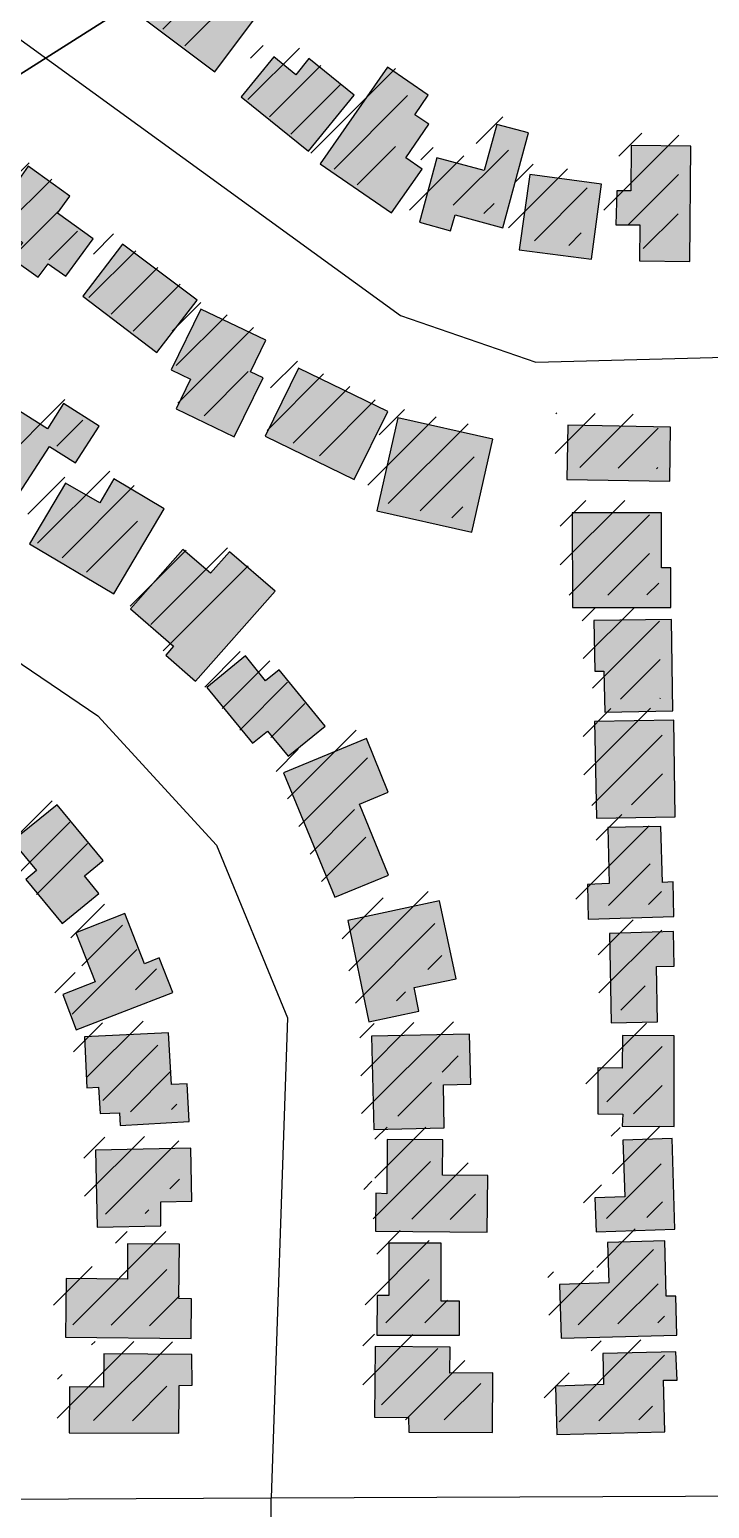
# Model space of a CAD drawing. Extents: x 6438959 to 7279357, y 1424492 to 2039161.
# Drawn here: x 6784901 to 6785293, y 1741777 to 1742631 of the extents above; entities that cross this region are included whole.
import ezdxf

# ---------------------------------------------------------------- set-up
doc = ezdxf.new("R2010")
doc.units = 21
for name, color, linetype in [('BUILDINGS', 9, 'Continuous'), ('CL_LOCAL', 4, 'Continuous'), ('CONTOUR_MAJOR', 92, 'Continuous')]:
    doc.layers.add(name, color=color, linetype=linetype)

msp = doc.modelspace()

# ---------------------------------------------------------------- hatches: boundary and pattern name
at = {"layer": 'BUILDINGS_HATCH'}
for points in [[(6785017.93, 1742672.02), (6785002.02, 1742683.91), (6784966.67, 1742637.01), (6785007.63, 1742606.4), (6785034.58, 1742642.3), (6785018.67, 1742654.19), (6785008.52, 1742640.63), (6784999.39, 1742647.48)], [(6785061.76, 1742614.12), (6785054.22, 1742604.59), (6785041.54, 1742615.05), (6785022.69, 1742591.95), (6785061.61, 1742560.59), (6785088, 1742592.85)], [(6785130.76, 1742592.84), (6785107.2, 1742609.03), (6785068.4, 1742553.37), (6785109.64, 1742524.94), (6785127.3, 1742550.2), (6785117.88, 1742556.68), (6785131.19, 1742576.09), (6785122.95, 1742581.48)], [(6785125.8, 1742519.61), (6785143.7, 1742514.65), (6785146.27, 1742523.78), (6785173.86, 1742516.36), (6785188.64, 1742571.1), (6785170.44, 1742576.05), (6785163.05, 1742549.4), (6785135.74, 1742556.83)], [(6785282.44, 1742563.49), (6785247.87, 1742563.93), (6785247.79, 1742537.71), (6785239.59, 1742537.65), (6785239.17, 1742517.98), (6785252.93, 1742518.09), (6785252.81, 1742497.34), (6785281.81, 1742496.85)], [(6784896.54, 1742507.91), (6784890.17, 1742498.75), (6784905.49, 1742487.95), (6784911.29, 1742495.65), (6784921.6, 1742488.45), (6784937.24, 1742510.06), (6784916.62, 1742524.82), (6784923.86, 1742534.71), (6784899.7, 1742551.99), (6784877.98, 1742521.23)], [(6785230.77, 1742541.58), (6785189.43, 1742547.07), (6785183.34, 1742503.69), (6785224.97, 1742498.2)], [(6784974.09, 1742444.45), (6784997.28, 1742474.5), (6784954.25, 1742506.92), (6784931.36, 1742476.88)], [(6785035.43, 1742429.66), (6785028.08, 1742433.24), (6785037.01, 1742451.52), (6784999.37, 1742469.42), (6784982.38, 1742434.32), (6784993.55, 1742428.95), (6784985.2, 1742411.77), (6785018.72, 1742395.66)], [(6785107.36, 1742410.22), (6785055.89, 1742435.29), (6785036.59, 1742396.17), (6785088.05, 1742371.1)], [(6784852.85, 1742369.91), (6784885.53, 1742349.06), (6784912.15, 1742390.06), (6784927.16, 1742380.71), (6784940.76, 1742401.94), (6784920.15, 1742414.88), (6784910.89, 1742400.24), (6784883.8, 1742417.5)], [(6785168.12, 1742394.33), (6785113.24, 1742406.63), (6785101.08, 1742353), (6785155.96, 1742340.7)], [(6785210.78, 1742371.01), (6785270.25, 1742370.04), (6785270.58, 1742401.35), (6785211.4, 1742402.33)], [(6784978.34, 1742354.18), (6784949.21, 1742371.43), (6784941.12, 1742357.52), (6784921.4, 1742369.01), (6784900.6, 1742333.89), (6784949.16, 1742305.15)], [(6785265.42, 1742351.79), (6785213.87, 1742351.73), (6785214.02, 1742297.12), (6785270.84, 1742297.22), (6785270.95, 1742320.16), (6785265.38, 1742320.11)], [(6784958.9, 1742296.49), (6784983.68, 1742274.85), (6784979.33, 1742269.72), (6784996.44, 1742254.56), (6785042.29, 1742306.64), (6785016.04, 1742329.37), (6785005.01, 1742316.9), (6784989.08, 1742330.6)], [(6785271.19, 1742290.3), (6785226.38, 1742289.57), (6785226.91, 1742260.45), (6785232.19, 1742260.49), (6785232.67, 1742236.83), (6785271.92, 1742237.51)], [(6785029.24, 1742218.78), (6785037.97, 1742225.77), (6785049.81, 1742211.3), (6785071.34, 1742228.59), (6785044.72, 1742261.15), (6785036.86, 1742254.89), (6785025.32, 1742269.36), (6785002.91, 1742250.97)], [(6785272.55, 1742232.05), (6785226.86, 1742231.32), (6785227.9, 1742175.61), (6785273.29, 1742176.35)], [(6785076.83, 1742129.96), (6785107.78, 1742142.59), (6785091.04, 1742183.6), (6785107.68, 1742190.65), (6785095.13, 1742221.5), (6785047.25, 1742201.81)], [(6784919.37, 1742114.84), (6784940.61, 1742132.13), (6784932.33, 1742142.25), (6784943.09, 1742151.08), (6784916.47, 1742183.27), (6784890.57, 1742162.3), (6784904.47, 1742145.3), (6784898.37, 1742140.16)], [(6785235.24, 1742137.8), (6785222.64, 1742137.34), (6785223.1, 1742117.31), (6785272.59, 1742118.81), (6785272.14, 1742138.83), (6785265.99, 1742138.42), (6785265.14, 1742170.82), (6785234.39, 1742170.2)], [(6785084.27, 1742116.55), (6785096.46, 1742058.02), (6785125.41, 1742064.08), (6785122.66, 1742077.9), (6785146.93, 1742082.83), (6785137.19, 1742127.9)], [(6784983.26, 1742074.94), (6784975.48, 1742094.91), (6784967.01, 1742091.56), (6784955.64, 1742120.6), (6784927.32, 1742109.44), (6784938.39, 1742081.13), (6784919.7, 1742073.7), (6784927.49, 1742053.37)], [(6785272.37, 1742110.07), (6785235.47, 1742109.04), (6785236.48, 1742057.34), (6785263.13, 1742057.92), (6785262.57, 1742089.96), (6785272.83, 1742090.05)], [(6784932.2, 1742049.4), (6784933.62, 1742019.92), (6784940.35, 1742020.34), (6784941.35, 1742005.05), (6784952.48, 1742005.51), (6784952.83, 1741998.23), (6784992.65, 1742000.37), (6784991.59, 1742022.21), (6784982.52, 1742021.77), (6784980.81, 1742051.62)], [(6785154.52, 1742050.85), (6785097.99, 1742049.66), (6785099.31, 1741995.78), (6785140.02, 1741996.84), (6785139.52, 1742021.6), (6785155.34, 1742022.09)], [(6785228.71, 1742004.85), (6785243.06, 1742004.6), (6785242.82, 1741997.68), (6785272.7, 1741997.56), (6785272.86, 1742049.99), (6785242.98, 1742050.11), (6785242.84, 1742031.18), (6785228.78, 1742031.43)], [(6784993.65, 1741985.09), (6784938.6, 1741983.91), (6784939.54, 1741939.5), (6784976.45, 1741940.16), (6784976.33, 1741954), (6784994.2, 1741954.51)], [(6785164.82, 1741936.6), (6785165.14, 1741969.37), (6785139.07, 1741969.52), (6785139.19, 1741989.92), (6785106.97, 1741990.02), (6785106.94, 1741958.7), (6785100.49, 1741959.01), (6785100.37, 1741937.16)], [(6785273.19, 1741938.21), (6785271.59, 1741990.63), (6785243.18, 1741989.67), (6785244.33, 1741956.91), (6785227.05, 1741956.4), (6785227.8, 1741936.75)], [(6784921.62, 1741909.86), (6784921.31, 1741875.99), (6784993.96, 1741875.12), (6784994.07, 1741898.07), (6784986.75, 1741898.37), (6784987.08, 1741929.69), (6784957.2, 1741929.81), (6784957.07, 1741909.42)], [(6785138.22, 1741930.19), (6785108.05, 1741930.31), (6785108, 1741900.09), (6785101.26, 1741900.03), (6785101.16, 1741877.09), (6785148.9, 1741877.12), (6785148.74, 1741896.78), (6785138.2, 1741896.69)], [(6785206.66, 1741906.35), (6785207.5, 1741875.41), (6785274.27, 1741877.05), (6785273.79, 1741899.62), (6785268.23, 1741899.57), (6785267.38, 1741931.61), (6785234.29, 1741930.61), (6785235.07, 1741907.31)], [(6784994.33, 1741866.02), (6784943.36, 1741866.34), (6784943.23, 1741847.04), (6784923.6, 1741847.24), (6784923.52, 1741820.66), (6784986.79, 1741820.45), (6784986.86, 1741848.12), (6784994.48, 1741848.18)], [(6785119.48, 1741821.16), (6785167.81, 1741820.83), (6785168.12, 1741855.43), (6785143.22, 1741855.22), (6785143.39, 1741870.15), (6785100.04, 1741870.53), (6785099.78, 1741829.74), (6785119.41, 1741829.54)], [(6785266.57, 1741851.13), (6785274.48, 1741851.19), (6785273.76, 1741867.57), (6785231.59, 1741866.5), (6785232.03, 1741848.66), (6785204.21, 1741847.71), (6785205.02, 1741819.68), (6785267.4, 1741821.28)]]:
    msp.add_hatch(color=251, dxfattribs=at).paths.add_polyline_path(points)
at = {"layer": 'BUILDINGS_SHADOW'}
h = msp.add_hatch(dxfattribs=at)
h.set_pattern_fill('ANSI31', scale=5)
h.paths.add_polyline_path([(6785010.99, 1742679.22), (6784995.08, 1742691.11), (6784959.73, 1742644.21), (6785000.69, 1742613.6), (6785027.64, 1742649.5), (6785011.72, 1742661.39), (6785001.58, 1742647.83), (6784992.45, 1742654.67)])
h = msp.add_hatch(dxfattribs=at)
h.set_pattern_fill('ANSI31', scale=5)
h.paths.add_polyline_path([(6785054.82, 1742621.32), (6785047.28, 1742611.79), (6785034.6, 1742622.25), (6785015.75, 1742599.15), (6785054.67, 1742567.79), (6785081.06, 1742600.05)])
h = msp.add_hatch(dxfattribs=at)
h.set_pattern_fill('ANSI31', scale=5)
h.paths.add_polyline_path([(6785123.82, 1742600.03), (6785100.26, 1742616.23), (6785061.46, 1742560.56), (6785102.7, 1742532.13), (6785120.36, 1742557.4), (6785110.94, 1742563.88), (6785124.25, 1742583.29), (6785116.01, 1742588.68)])
h = msp.add_hatch(dxfattribs=at)
h.set_pattern_fill('ANSI31', scale=5)
h.paths.add_polyline_path([(6785118.85, 1742526.8), (6785136.76, 1742521.85), (6785139.32, 1742530.98), (6785166.92, 1742523.56), (6785181.7, 1742578.29), (6785163.5, 1742583.24), (6785156.1, 1742556.6), (6785128.8, 1742564.03)])
h = msp.add_hatch(dxfattribs=at)
h.set_pattern_fill('ANSI31', scale=5)
h.paths.add_polyline_path([(6785275.5, 1742570.68), (6785240.93, 1742571.13), (6785240.85, 1742544.91), (6785232.65, 1742544.85), (6785232.22, 1742525.18), (6785245.99, 1742525.29), (6785245.87, 1742504.54), (6785274.87, 1742504.04)])
h = msp.add_hatch(dxfattribs=at)
h.set_pattern_fill('ANSI31', scale=5)
h.paths.add_polyline_path([(6784889.6, 1742515.11), (6784883.23, 1742505.95), (6784898.55, 1742495.15), (6784904.35, 1742502.85), (6784914.66, 1742495.65), (6784930.3, 1742517.26), (6784909.67, 1742532.02), (6784916.92, 1742541.91), (6784892.76, 1742559.19), (6784871.04, 1742528.43)])
h = msp.add_hatch(dxfattribs=at)
h.set_pattern_fill('ANSI31', scale=5)
h.paths.add_polyline_path([(6785223.83, 1742548.78), (6785182.48, 1742554.27), (6785176.39, 1742510.89), (6785218.03, 1742505.4)])
h = msp.add_hatch(dxfattribs=at)
h.set_pattern_fill('ANSI31', scale=5)
h.paths.add_polyline_path([(6784967.15, 1742451.65), (6784990.34, 1742481.7), (6784947.31, 1742514.12), (6784924.42, 1742484.07)])
h = msp.add_hatch(dxfattribs=at)
h.set_pattern_fill('ANSI31', scale=5)
h.paths.add_polyline_path([(6785028.49, 1742436.86), (6785021.14, 1742440.44), (6785030.07, 1742458.72), (6784992.43, 1742476.62), (6784975.44, 1742441.52), (6784986.61, 1742436.15), (6784978.26, 1742418.97), (6785011.78, 1742402.86)])
h = msp.add_hatch(dxfattribs=at)
h.set_pattern_fill('ANSI31', scale=5)
h.paths.add_polyline_path([(6785100.41, 1742417.42), (6785048.95, 1742442.49), (6785029.64, 1742403.37), (6785081.11, 1742378.3)])
h = msp.add_hatch(dxfattribs=at)
h.set_pattern_fill('ANSI31', scale=5)
h.paths.add_polyline_path([(6784845.91, 1742377.11), (6784878.59, 1742356.26), (6784905.21, 1742397.26), (6784920.22, 1742387.91), (6784933.81, 1742409.14), (6784913.21, 1742422.08), (6784903.95, 1742407.44), (6784876.86, 1742424.7)])
h = msp.add_hatch(dxfattribs=at)
h.set_pattern_fill('ANSI31', scale=5)
h.paths.add_polyline_path([(6785161.18, 1742401.53), (6785106.3, 1742413.82), (6785094.14, 1742360.2), (6785149.02, 1742347.9)])
h = msp.add_hatch(dxfattribs=at)
h.set_pattern_fill('ANSI31', scale=5)
h.paths.add_polyline_path([(6785203.84, 1742378.21), (6785263.31, 1742377.24), (6785263.64, 1742408.55), (6785204.46, 1742409.53)])
h = msp.add_hatch(dxfattribs=at)
h.set_pattern_fill('ANSI31', scale=5)
h.paths.add_polyline_path([(6784971.4, 1742361.38), (6784942.26, 1742378.62), (6784934.18, 1742364.72), (6784914.46, 1742376.21), (6784893.65, 1742341.09), (6784942.22, 1742312.35)])
h = msp.add_hatch(dxfattribs=at)
h.set_pattern_fill('ANSI31', scale=5)
h.paths.add_polyline_path([(6785258.48, 1742358.99), (6785206.93, 1742358.93), (6785207.08, 1742304.32), (6785263.9, 1742304.42), (6785264.01, 1742327.36), (6785258.44, 1742327.31)])
h = msp.add_hatch(dxfattribs=at)
h.set_pattern_fill('ANSI31', scale=5)
h.paths.add_polyline_path([(6784951.96, 1742303.69), (6784976.74, 1742282.05), (6784972.38, 1742276.91), (6784989.5, 1742261.76), (6785035.35, 1742313.84), (6785009.1, 1742336.57), (6784998.07, 1742324.1), (6784982.14, 1742337.8)])
h = msp.add_hatch(dxfattribs=at)
h.set_pattern_fill('ANSI31', scale=5)
h.paths.add_polyline_path([(6785264.25, 1742297.5), (6785219.44, 1742296.77), (6785219.97, 1742267.64), (6785225.24, 1742267.69), (6785225.73, 1742244.02), (6785264.97, 1742244.71)])
h = msp.add_hatch(dxfattribs=at)
h.set_pattern_fill('ANSI31', scale=5)
h.paths.add_polyline_path([(6785022.3, 1742225.98), (6785031.03, 1742232.97), (6785042.87, 1742218.5), (6785064.4, 1742235.79), (6785037.77, 1742268.34), (6785029.92, 1742262.09), (6785018.37, 1742276.56), (6784995.97, 1742258.17)])
h = msp.add_hatch(dxfattribs=at)
h.set_pattern_fill('ANSI31', scale=5)
h.paths.add_polyline_path([(6785265.61, 1742239.25), (6785219.92, 1742238.51), (6785220.96, 1742182.81), (6785266.35, 1742183.55)])
h = msp.add_hatch(dxfattribs=at)
h.set_pattern_fill('ANSI31', scale=5)
h.paths.add_polyline_path([(6785069.89, 1742137.16), (6785100.84, 1742149.79), (6785084.1, 1742190.8), (6785100.74, 1742197.85), (6785088.19, 1742228.7), (6785040.31, 1742209.01)])
h = msp.add_hatch(dxfattribs=at)
h.set_pattern_fill('ANSI31', scale=5)
h.paths.add_polyline_path([(6784912.43, 1742122.04), (6784933.67, 1742139.32), (6784925.39, 1742149.45), (6784936.15, 1742158.28), (6784909.53, 1742190.47), (6784883.63, 1742169.5), (6784897.53, 1742152.5), (6784891.42, 1742147.35)])
h = msp.add_hatch(dxfattribs=at)
h.set_pattern_fill('ANSI31', scale=5)
h.paths.add_polyline_path([(6785228.3, 1742145), (6785215.7, 1742144.54), (6785216.16, 1742124.51), (6785265.65, 1742126.01), (6785265.19, 1742146.03), (6785259.05, 1742145.62), (6785258.2, 1742178.02), (6785227.44, 1742177.4)])
h = msp.add_hatch(dxfattribs=at)
h.set_pattern_fill('ANSI31', scale=5)
h.paths.add_polyline_path([(6785077.32, 1742123.74), (6785089.52, 1742065.22), (6785118.47, 1742071.28), (6785115.72, 1742085.1), (6785139.99, 1742090.03), (6785130.25, 1742135.1)])
h = msp.add_hatch(dxfattribs=at)
h.set_pattern_fill('ANSI31', scale=5)
h.paths.add_polyline_path([(6784976.31, 1742082.14), (6784968.54, 1742102.1), (6784960.07, 1742098.76), (6784948.7, 1742127.79), (6784920.38, 1742116.64), (6784931.45, 1742088.33), (6784912.76, 1742080.89), (6784920.54, 1742060.57)])
h = msp.add_hatch(dxfattribs=at)
h.set_pattern_fill('ANSI31', scale=5)
h.paths.add_polyline_path([(6785265.43, 1742117.27), (6785228.53, 1742116.24), (6785229.54, 1742064.54), (6785256.19, 1742065.12), (6785255.63, 1742097.16), (6785265.88, 1742097.25)])
h = msp.add_hatch(dxfattribs=at)
h.set_pattern_fill('ANSI31', scale=5)
h.paths.add_polyline_path([(6784925.26, 1742056.6), (6784926.67, 1742027.12), (6784933.41, 1742027.54), (6784934.41, 1742012.25), (6784945.54, 1742012.71), (6784945.89, 1742005.43), (6784985.71, 1742007.57), (6784984.65, 1742029.41), (6784975.58, 1742028.97), (6784973.87, 1742058.82)])
h = msp.add_hatch(dxfattribs=at)
h.set_pattern_fill('ANSI31', scale=5)
h.paths.add_polyline_path([(6785147.57, 1742058.05), (6785091.05, 1742056.86), (6785092.37, 1742002.98), (6785133.08, 1742004.04), (6785132.58, 1742028.79), (6785148.39, 1742029.29)])
h = msp.add_hatch(dxfattribs=at)
h.set_pattern_fill('ANSI31', scale=5)
h.paths.add_polyline_path([(6785221.76, 1742012.04), (6785236.12, 1742011.8), (6785235.88, 1742004.88), (6785265.76, 1742004.76), (6785265.92, 1742057.19), (6785236.04, 1742057.31), (6785235.9, 1742038.38), (6785221.84, 1742038.63)])
h = msp.add_hatch(dxfattribs=at)
h.set_pattern_fill('ANSI31', scale=5)
h.paths.add_polyline_path([(6785157.88, 1741943.8), (6785158.2, 1741976.57), (6785132.13, 1741976.72), (6785132.25, 1741997.11), (6785100.03, 1741997.21), (6785099.99, 1741965.9), (6785093.55, 1741966.21), (6785093.43, 1741944.36)])
h = msp.add_hatch(dxfattribs=at)
h.set_pattern_fill('ANSI31', scale=5)
h.paths.add_polyline_path([(6785266.24, 1741945.41), (6785264.65, 1741997.83), (6785236.24, 1741996.87), (6785237.39, 1741964.11), (6785220.11, 1741963.6), (6785220.85, 1741943.95)])
h = msp.add_hatch(dxfattribs=at)
h.set_pattern_fill('ANSI31', scale=5)
h.paths.add_polyline_path([(6784986.71, 1741992.29), (6784931.65, 1741991.11), (6784932.6, 1741946.69), (6784969.5, 1741947.36), (6784969.39, 1741961.19), (6784987.26, 1741961.7)])
h = msp.add_hatch(dxfattribs=at)
h.set_pattern_fill('ANSI31', scale=5)
h.paths.add_polyline_path([(6784914.68, 1741917.05), (6784914.37, 1741883.19), (6784987.02, 1741882.32), (6784987.13, 1741905.26), (6784979.8, 1741905.57), (6784980.13, 1741936.89), (6784950.26, 1741937.01), (6784950.13, 1741916.61)])
h = msp.add_hatch(dxfattribs=at)
h.set_pattern_fill('ANSI31', scale=5)
h.paths.add_polyline_path([(6785131.28, 1741937.39), (6785101.1, 1741937.51), (6785101.06, 1741907.28), (6785094.32, 1741907.23), (6785094.21, 1741884.29), (6785141.96, 1741884.31), (6785141.8, 1741903.98), (6785131.26, 1741903.89)])
h = msp.add_hatch(dxfattribs=at)
h.set_pattern_fill('ANSI31', scale=5)
h.paths.add_polyline_path([(6785199.72, 1741913.55), (6785200.56, 1741882.61), (6785267.33, 1741884.24), (6785266.85, 1741906.82), (6785261.29, 1741906.77), (6785260.44, 1741938.81), (6785227.35, 1741937.81), (6785228.12, 1741914.51)])
h = msp.add_hatch(dxfattribs=at)
h.set_pattern_fill('ANSI31', scale=5)
h.paths.add_polyline_path([(6785112.54, 1741828.36), (6785160.87, 1741828.03), (6785161.18, 1741862.62), (6785136.28, 1741862.42), (6785136.45, 1741877.35), (6785093.1, 1741877.73), (6785092.84, 1741836.94), (6785112.47, 1741836.74)])
h = msp.add_hatch(dxfattribs=at)
h.set_pattern_fill('ANSI31', scale=5)
h.paths.add_polyline_path([(6785259.63, 1741858.33), (6785267.54, 1741858.39), (6785266.82, 1741874.77), (6785224.65, 1741873.7), (6785225.09, 1741855.86), (6785197.27, 1741854.91), (6785198.08, 1741826.88), (6785260.46, 1741828.48)])
h = msp.add_hatch(dxfattribs=at)
h.set_pattern_fill('ANSI31', scale=5)
h.paths.add_polyline_path([(6784987.39, 1741873.22), (6784936.42, 1741873.54), (6784936.28, 1741854.24), (6784916.66, 1741854.44), (6784916.58, 1741827.86), (6784979.85, 1741827.65), (6784979.92, 1741855.32), (6784987.54, 1741855.38)])

# ---------------------------------------------------------------- linework, layer by layer
at = {"layer": 'BUILDINGS'}
for points in [[(6785017.93, 1742672.02), (6785002.02, 1742683.91), (6784966.67, 1742637.01), (6785007.63, 1742606.4), (6785034.58, 1742642.3), (6785018.67, 1742654.19), (6785008.52, 1742640.63), (6784999.39, 1742647.48), (6785017.93, 1742672.02)], [(6785061.76, 1742614.12), (6785054.22, 1742604.59), (6785041.54, 1742615.05), (6785022.69, 1742591.95), (6785061.61, 1742560.59), (6785088, 1742592.85), (6785061.76, 1742614.12)], [(6785130.76, 1742592.84), (6785107.2, 1742609.03), (6785068.4, 1742553.37), (6785109.64, 1742524.94), (6785127.3, 1742550.2), (6785117.88, 1742556.68), (6785131.19, 1742576.09), (6785122.95, 1742581.48), (6785130.76, 1742592.84)], [(6785125.8, 1742519.61), (6785143.7, 1742514.65), (6785146.27, 1742523.78), (6785173.86, 1742516.36), (6785188.64, 1742571.1), (6785170.44, 1742576.05), (6785163.05, 1742549.4), (6785135.74, 1742556.83), (6785125.8, 1742519.61)], [(6785282.44, 1742563.49), (6785247.87, 1742563.93), (6785247.79, 1742537.71), (6785239.59, 1742537.65), (6785239.17, 1742517.98), (6785252.93, 1742518.09), (6785252.81, 1742497.34), (6785281.81, 1742496.85), (6785282.44, 1742563.49)], [(6784896.54, 1742507.91), (6784890.17, 1742498.75), (6784905.49, 1742487.95), (6784911.29, 1742495.65), (6784921.6, 1742488.45), (6784937.24, 1742510.06), (6784916.62, 1742524.82), (6784923.86, 1742534.71), (6784899.7, 1742551.99), (6784877.98, 1742521.23), (6784896.54, 1742507.91)], [(6785230.77, 1742541.58), (6785189.43, 1742547.07), (6785183.34, 1742503.69), (6785224.97, 1742498.2), (6785230.77, 1742541.58)], [(6784974.09, 1742444.45), (6784997.28, 1742474.5), (6784954.25, 1742506.92), (6784931.36, 1742476.88), (6784974.09, 1742444.45)], [(6785035.43, 1742429.66), (6785028.08, 1742433.24), (6785037.01, 1742451.52), (6784999.37, 1742469.42), (6784982.38, 1742434.32), (6784993.55, 1742428.95), (6784985.2, 1742411.77), (6785018.72, 1742395.66), (6785035.43, 1742429.66)], [(6785107.36, 1742410.22), (6785055.89, 1742435.29), (6785036.59, 1742396.17), (6785088.05, 1742371.1), (6785107.36, 1742410.22)], [(6784852.85, 1742369.91), (6784885.53, 1742349.06), (6784912.15, 1742390.06), (6784927.16, 1742380.71), (6784940.76, 1742401.94), (6784920.15, 1742414.88), (6784910.89, 1742400.24), (6784883.8, 1742417.5), (6784852.85, 1742369.91)], [(6785168.12, 1742394.33), (6785113.24, 1742406.63), (6785101.08, 1742353), (6785155.96, 1742340.7), (6785168.12, 1742394.33)], [(6785210.78, 1742371.01), (6785270.25, 1742370.04), (6785270.58, 1742401.35), (6785211.4, 1742402.33), (6785210.78, 1742371.01)], [(6784978.34, 1742354.18), (6784949.21, 1742371.43), (6784941.12, 1742357.52), (6784921.4, 1742369.01), (6784900.6, 1742333.89), (6784949.16, 1742305.15), (6784978.34, 1742354.18)], [(6785265.42, 1742351.79), (6785213.87, 1742351.73), (6785214.02, 1742297.12), (6785270.84, 1742297.22), (6785270.95, 1742320.16), (6785265.38, 1742320.11), (6785265.42, 1742351.79)], [(6784958.9, 1742296.49), (6784983.68, 1742274.85), (6784979.33, 1742269.72), (6784996.44, 1742254.56), (6785042.29, 1742306.64), (6785016.04, 1742329.37), (6785005.01, 1742316.9), (6784989.08, 1742330.6), (6784958.9, 1742296.49)], [(6785271.19, 1742290.3), (6785226.38, 1742289.57), (6785226.91, 1742260.45), (6785232.19, 1742260.49), (6785232.67, 1742236.83), (6785271.92, 1742237.51), (6785271.19, 1742290.3)], [(6785029.24, 1742218.78), (6785037.97, 1742225.77), (6785049.81, 1742211.3), (6785071.34, 1742228.59), (6785044.72, 1742261.15), (6785036.86, 1742254.89), (6785025.32, 1742269.36), (6785002.91, 1742250.97), (6785029.24, 1742218.78)], [(6785272.55, 1742232.05), (6785226.86, 1742231.32), (6785227.9, 1742175.61), (6785273.29, 1742176.35), (6785272.55, 1742232.05)], [(6785076.83, 1742129.96), (6785107.78, 1742142.59), (6785091.04, 1742183.6), (6785107.68, 1742190.65), (6785095.13, 1742221.5), (6785047.25, 1742201.81), (6785076.83, 1742129.96)], [(6784919.37, 1742114.84), (6784940.61, 1742132.13), (6784932.33, 1742142.25), (6784943.09, 1742151.08), (6784916.47, 1742183.27), (6784890.57, 1742162.3), (6784904.47, 1742145.3), (6784898.37, 1742140.16), (6784919.37, 1742114.84)], [(6785235.24, 1742137.8), (6785222.64, 1742137.34), (6785223.1, 1742117.31), (6785272.59, 1742118.81), (6785272.14, 1742138.83), (6785265.99, 1742138.42), (6785265.14, 1742170.82), (6785234.39, 1742170.2), (6785235.24, 1742137.8)], [(6785084.27, 1742116.55), (6785096.46, 1742058.02), (6785125.41, 1742064.08), (6785122.66, 1742077.9), (6785146.93, 1742082.83), (6785137.19, 1742127.9), (6785084.27, 1742116.55)], [(6784983.26, 1742074.94), (6784975.48, 1742094.91), (6784967.01, 1742091.56), (6784955.64, 1742120.6), (6784927.32, 1742109.44), (6784938.39, 1742081.13), (6784919.7, 1742073.7), (6784927.49, 1742053.37), (6784983.26, 1742074.94)], [(6785272.37, 1742110.07), (6785235.47, 1742109.04), (6785236.48, 1742057.34), (6785263.13, 1742057.92), (6785262.57, 1742089.96), (6785272.83, 1742090.05), (6785272.37, 1742110.07)], [(6784932.2, 1742049.4), (6784933.62, 1742019.92), (6784940.35, 1742020.34), (6784941.35, 1742005.05), (6784952.48, 1742005.51), (6784952.83, 1741998.23), (6784992.65, 1742000.37), (6784991.59, 1742022.21), (6784982.52, 1742021.77), (6784980.81, 1742051.62), (6784932.2, 1742049.4)], [(6785154.52, 1742050.85), (6785097.99, 1742049.66), (6785099.31, 1741995.78), (6785140.02, 1741996.84), (6785139.52, 1742021.6), (6785155.34, 1742022.09), (6785154.52, 1742050.85)], [(6785228.71, 1742004.85), (6785243.06, 1742004.6), (6785242.82, 1741997.68), (6785272.7, 1741997.56), (6785272.86, 1742049.99), (6785242.98, 1742050.11), (6785242.84, 1742031.18), (6785228.78, 1742031.43), (6785228.71, 1742004.85)], [(6784993.65, 1741985.09), (6784938.6, 1741983.91), (6784939.54, 1741939.5), (6784976.45, 1741940.16), (6784976.33, 1741954), (6784994.2, 1741954.51), (6784993.65, 1741985.09)], [(6785164.82, 1741936.6), (6785165.14, 1741969.37), (6785139.07, 1741969.52), (6785139.19, 1741989.92), (6785106.97, 1741990.02), (6785106.94, 1741958.7), (6785100.49, 1741959.01), (6785100.37, 1741937.16), (6785164.82, 1741936.6)], [(6785273.19, 1741938.21), (6785271.59, 1741990.63), (6785243.18, 1741989.67), (6785244.33, 1741956.91), (6785227.05, 1741956.4), (6785227.8, 1741936.75), (6785273.19, 1741938.21)], [(6784921.62, 1741909.86), (6784921.31, 1741875.99), (6784993.96, 1741875.12), (6784994.07, 1741898.07), (6784986.75, 1741898.37), (6784987.08, 1741929.69), (6784957.2, 1741929.81), (6784957.07, 1741909.42), (6784921.62, 1741909.86)], [(6785138.22, 1741930.19), (6785108.05, 1741930.31), (6785108, 1741900.09), (6785101.26, 1741900.03), (6785101.16, 1741877.09), (6785148.9, 1741877.12), (6785148.74, 1741896.78), (6785138.2, 1741896.69), (6785138.22, 1741930.19)], [(6785206.66, 1741906.35), (6785207.5, 1741875.41), (6785274.27, 1741877.05), (6785273.79, 1741899.62), (6785268.23, 1741899.57), (6785267.38, 1741931.61), (6785234.29, 1741930.61), (6785235.07, 1741907.31), (6785206.66, 1741906.35)], [(6784994.33, 1741866.02), (6784943.36, 1741866.34), (6784943.23, 1741847.04), (6784923.6, 1741847.24), (6784923.52, 1741820.66), (6784986.79, 1741820.45), (6784986.86, 1741848.12), (6784994.48, 1741848.18), (6784994.33, 1741866.02)], [(6785119.48, 1741821.16), (6785167.81, 1741820.83), (6785168.12, 1741855.43), (6785143.22, 1741855.22), (6785143.39, 1741870.15), (6785100.04, 1741870.53), (6785099.78, 1741829.74), (6785119.41, 1741829.54), (6785119.48, 1741821.16)], [(6785266.57, 1741851.13), (6785274.48, 1741851.19), (6785273.76, 1741867.57), (6785231.59, 1741866.5), (6785232.03, 1741848.66), (6785204.21, 1741847.71), (6785205.02, 1741819.68), (6785267.4, 1741821.28), (6785266.57, 1741851.13)]]:
    msp.add_lwpolyline(points, close=True, dxfattribs=at)
at = {"layer": 'CL_LOCAL'}
for points in [[(6784018.9, 1742745.76), (6784657.46, 1742739.84), (6784738.04, 1742725.49), (6784811.26, 1742686.03), (6785114.75, 1742465.74), (6785192.89, 1742438.81), (6785324.2, 1742442.21), (6785365.11, 1742443.27)], [(6784019.92, 1742464.08), (6784553.36, 1742465.24), (6784618.96, 1742452.3), (6784940.04, 1742234.62), (6785008.51, 1742160.06), (6785049.55, 1742060.3), (6785040, 1741783.3)], [(6781771.33, 1741757.59), (6781799.13, 1741770.89), (6781829.99, 1741776.52), (6782033.61, 1741775.28), (6782696.98, 1741778.88), (6783359.89, 1741777.97), (6784022.41, 1741778.6), (6784384.37, 1741781.43), (6784766.78, 1741781.84), (6785040, 1741783.3), (6785327.2, 1741784.3), (6785367.8, 1741784.12), (6785420.05, 1741783.93), (6785632.75, 1741783.12), (6786689.69, 1741778.92)], [(6785039.86, 1740783.49), (6785037.24, 1741103.9), (6785038.73, 1741450.16), (6785040, 1741783.3)]]:
    msp.add_lwpolyline(points, dxfattribs=at)
at = {"layer": 'CONTOUR_MAJOR', "elevation": 325}
msp.add_lwpolyline([(6784954.88, 1742642.69), (6784894.88, 1742604.84), (6784954.88, 1742642.69), (6784961.74, 1742702.69), (6784978.52, 1742762.69), (6785014.88, 1742773.22), (6785029, 1742762.69), (6785074.88, 1742734.43), (6785134.88, 1742713.24), (6785182.88, 1742702.69), (6785194.88, 1742697.36), (6785209, 1742702.69), (6785254.88, 1742726.33), (6785314.88, 1742750.69)], dxfattribs=at)

doc.saveas('drawing.dxf')
